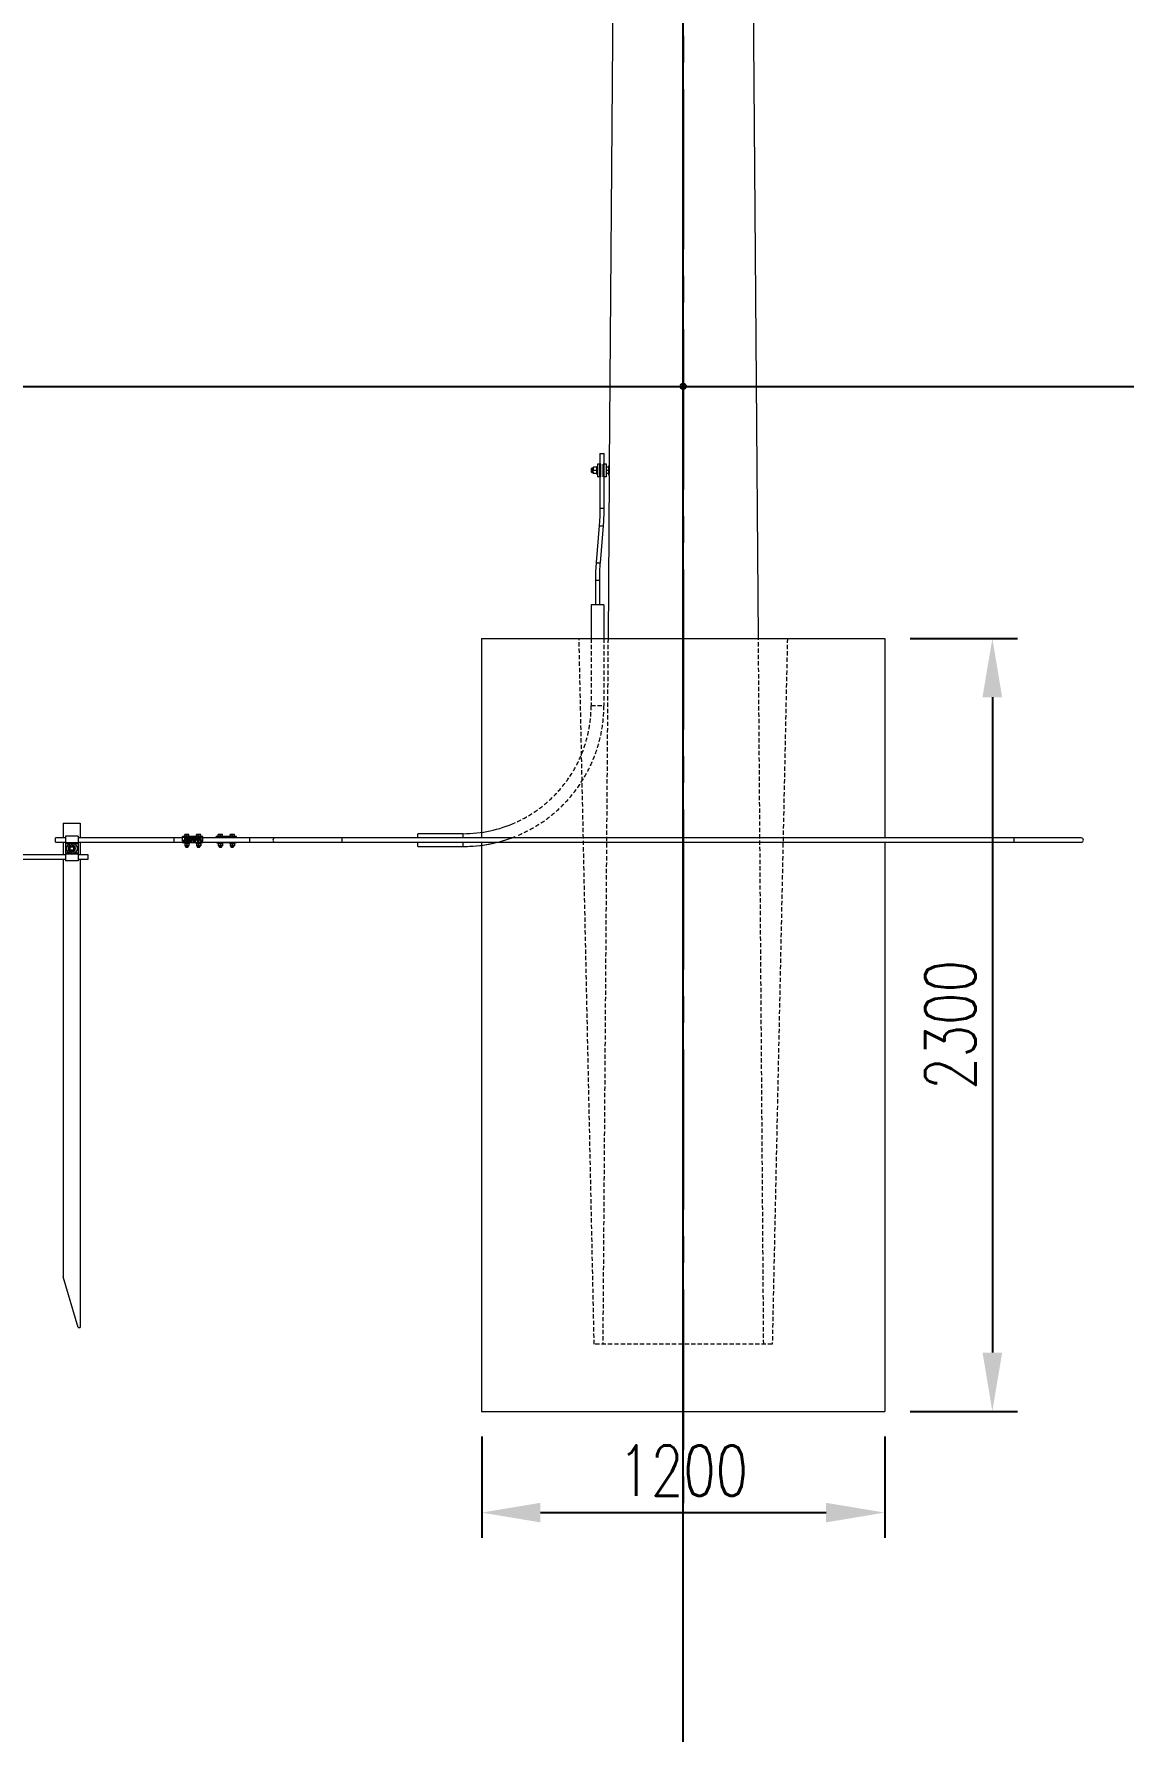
# Model space of a CAD drawing. Header units: millimetres. Extents: x 1587714 to 3094800, y -694377 to -413614.
# Drawn here: x 2352531 to 2355773, y -562747 to -557697 of the extents above; entities that cross this region are included whole.
import ezdxf

# ---------------------------------------------------------------- set-up
doc = ezdxf.new("R2010")
doc.units = ezdxf.units.MM
doc.linetypes.add('CENTER2', pattern=[28.575, 19.05, -3.175, 3.175, -3.175])
doc.linetypes.add('DASHED', pattern=[19.05, 12.7, -6.35])
doc.layers.add('0_EJES', color=1, linetype='CENTER2')
doc.layers.add('M0_EQUIPOS', color=7, linetype='Continuous')
doc.styles.add('SIMPLEX', font='simplex.shx', dxfattribs={"width": 0.75})
doc.dimstyles.new('MSF-DIM1-50', dxfattribs={"dimscale": 50, "dimtxt": 3, "dimasz": 3.5, "dimexe": 1.5, "dimexo": 1.5, "dimgap": 1, "dimtad": 1, "dimdec": 3, "dimdsep": 46, "dimtxsty": 'SIMPLEX', "dimcen": 1.5, "dimclrd": 251, "dimclre": 251, "dimclrt": 7, "dimaunit": 1, "dimadec": 3, "dimazin": 0, "dimtfac": 1, "dimtdec": 3, "dimtmove": 0, "dimatfit": 3, "dimfxl": 1, "dimtolj": 1, "dimtzin": 0, "dimarcsym": 0})

# ---------------------------------------------------------------- blocks, each defined once
blk = doc.blocks.new('*D209')
at = {"color": 251, "lineweight": -2}
for p, q in [((2239386.7, -541887.4), (2239386.7, -542188.5)), ((2240586.7, -541887.4), (2240586.7, -542188.5)), ((2239561.7, -542113.5), (2240411.7, -542113.5))]:
    blk.add_line(p, q, dxfattribs=at)
at = {"color": 251}
for points in [[(2239561.7, -542084.4), (2239561.7, -542142.7), (2239386.7, -542113.5)], [(2240411.7, -542084.4), (2240411.7, -542142.7), (2240586.7, -542113.5)]]:
    blk.add_solid(points, dxfattribs=at)
at = {"layer": 'Defpoints', "color": 0}
for p in [(2239386.7, -541812.4), (2240586.7, -541812.4), (2240586.7, -542113.5)]:
    blk.add_point(p, dxfattribs=at)
at = {"color": 7, "insert": (2239986.7, -541988.5), "char_height": 150, "attachment_point": 5, "style": 'SIMPLEX'}
blk.add_mtext('\\A1;1200', dxfattribs=at)
blk = doc.blocks.new('*D210')
at = {"color": 251, "lineweight": -2}
for p, q in [((2240661.7, -539512.4), (2240981.8, -539512.4)), ((2240906.8, -539687.4), (2240906.8, -541637.4)), ((2240661.7, -541812.4), (2240981.8, -541812.4))]:
    blk.add_line(p, q, dxfattribs=at)
at = {"color": 251}
for points in [[(2240877.6, -539687.4), (2240936, -539687.4), (2240906.8, -539512.4)], [(2240877.6, -541637.4), (2240936, -541637.4), (2240906.8, -541812.4)]]:
    blk.add_solid(points, dxfattribs=at)
at = {"layer": 'Defpoints', "color": 0}
for p in [(2240586.7, -539512.4), (2240586.7, -541812.4), (2240906.8, -541812.4)]:
    blk.add_point(p, dxfattribs=at)
at = {"color": 7, "insert": (2240781.8, -540662.4), "char_height": 150, "attachment_point": 5, "rotation": 90, "style": 'SIMPLEX'}
blk.add_mtext('\\A1;2300', dxfattribs=at)
blk = doc.blocks.new('poste RT1 vista lateral')
at = {"color": 7, "linetype": 'Continuous', "lineweight": 15}
for p, q in [((-163.558, 7339.8697), (-220.0113, -235.0113)), ((223.8493, -749.997), (163.5753, 7337.5485)), ((-272.1734, -243.65), (-273.1734, -244.65)), ((-273.1734, -249.7121), (-273.1734, -244.65)), ((-273.1734, -255.35), (-273.1734, -249.7121)), ((-268.1734, -243.65), (-272.1734, -243.65)), ((-272.1734, -243.65), (-272.1734, -249.6582)), ((-272.1734, -249.6582), (-272.1734, -256.35)), ((-268.1734, -240.4749), (-268.1734, -245.2375)), ((-268.1734, -254.7625), (-268.1734, -245.2375)), ((-258.0642, -240.4749), (-266.9034, -240.4749)), ((-258.0642, -250), (-266.9034, -250)), ((-255.0792, -238.9637), (-256.7942, -238.9637)), ((-256.7942, -256.1414), (-256.7942, -238.9637)), ((-255.0792, -230.9999), (-255.0792, -269.0001)), ((-248.4042, -230.9999), (-255.0792, -230.9999)), ((-248.4042, -269.0001), (-248.4042, -230.9999)), ((-245.2292, -230.9999), (-248.4042, -230.9999)), ((-245.2292, -269.0001), (-245.2292, -230.9999)), ((-238.2292, -269.0001), (-238.2292, -230.9999)), ((-235.0542, -230.9999), (-238.2292, -230.9999)), ((-235.0542, -269.0001), (-235.0542, -230.9999)), ((-228.3792, -230.9999), (-235.0542, -230.9999)), ((-228.3792, -269.0001), (-228.3792, -230.9999)), ((-222.27, -240.4749), (-228.3792, -240.4749)), ((-222.27, -250), (-228.3792, -250)), ((-220.0113, -235.0113), (-221, -235.9999)), ((-221, -263.9999), (-221, -235.9999)), ((-220, -235.0992), (-220, -261.5786)), ((-273.1734, -255.35), (-272.1734, -256.35)), ((-272.1734, -256.35), (-268.1734, -256.35)), ((-268.1734, -254.7625), (-268.1734, -259.5249)), ((-258.0642, -259.5249), (-266.9034, -259.5249)), ((-256.7942, -256.5024), (-256.7942, -256.1414)), ((-256.7942, -256.1414), (-255.0792, -256.1414)), ((-256.7942, -256.4732), (-256.7942, -257.5003)), ((-256.7942, -257.5003), (-255.0792, -257.5003)), ((-256.7942, -261.0363), (-256.7942, -257.5003)), ((-256.7942, -261.0363), (-255.0792, -261.0363)), ((-248.4042, -269.0001), (-255.0792, -269.0001)), ((-245.2292, -269.0001), (-248.4042, -269.0001)), ((-235.0542, -269.0001), (-238.2292, -269.0001)), ((-228.3792, -269.0001), (-235.0542, -269.0001)), ((-222.27, -259.5249), (-228.3792, -259.5249)), ((-220.2344, -264.95), (-223.8493, -750)), ((-221, -263.9999), (-220.0935, -264.9065)), ((-274.05, -650), (-274.05, -750)), ((-235.95, -650), (-274.05, -650)), ((-236.05, -650), (-236.05, -750)), ((-600, -750), (-600, -1343.65)), ((-600, -750), (600, -750)), ((600, -750), (600, -1343.65)), ((-655, -1330.95), (-790, -1330.95)), ((-790, -1343.65), (-790, -1330.95)), ((-790, -1369.05), (-790, -1356.35)), ((-600, -1356.35), (-600, -3050)), ((600, -1356.35), (600, -3050)), ((-790, -1369.05), (-655, -1369.05)), ((-600, -3050), (600, -3050))]:
    blk.add_line(p, q, dxfattribs=at)
at = {"color": 3, "linetype": 'Continuous', "lineweight": 15}
for p, q in [((-247.9544, -200), (-247.9544, -230.9999)), ((-247.9544, -200), (-247.2093, -200)), ((-247.2093, -200), (-235.2545, -200)), ((-235.2545, -230.9999), (-235.2545, -200)), ((-247.9544, -269.0001), (-247.9544, -362.1218)), ((-235.2545, -362.1218), (-235.2545, -269.0001)), ((-250.075, -413.6919), (-259.1861, -523.6276)), ((-246.5295, -524.6766), (-237.4183, -414.7408)), ((-261.35, -576.2466), (-261.35, -650)), ((-248.65, -650), (-248.65, -576.2466)), ((-1845.8001, -1300), (-1845.8001, -1343.65)), ((-1845.8001, -1300), (-1795, -1300)), ((-1795, -1300), (-1795, -1343.65)), ((-1838.9999, -1343.65), (-1869.0001, -1343.65)), ((-1869.0001, -1356.35), (-1869.0001, -1343.65)), ((-1869.0001, -1356.35), (-1838.9999, -1356.35)), ((-1845.8001, -1356.35), (-1845.8001, -1393.65)), ((-1801.0001, -1338.4386), (-1838.9999, -1338.4386)), ((-1838.9999, -1338.4386), (-1838.9999, -1358.6025)), ((-1801.0001, -1358.6025), (-1838.9999, -1358.6025)), ((-1838.9999, -1358.6025), (-1838.9999, -1360.9544)), ((-1838.9999, -1360.9544), (-1838.9999, -1389.0455)), ((-1827.3985, -1360.9544), (-1838.9999, -1360.9544)), ((-1801.0001, -1360.9544), (-1812.6015, -1360.9544)), ((-1801.0001, -1338.4386), (-1801.0001, -1358.6025)), ((-1515, -1343.65), (-1801.0001, -1343.65)), ((-1801.0001, -1356.35), (-1515, -1356.35)), ((-1801.0001, -1358.6025), (-1801.0001, -1360.9544)), ((-1801.0001, -1360.9544), (-1801.0001, -1389.0455)), ((-1795, -1356.35), (-1795, -1393.65)), ((-1490.0001, -1343.65), (-1515, -1343.65)), ((-1515, -1350), (-1515, -1343.65)), ((-1515, -1356.35), (-1515, -1350)), ((-1515, -1356.35), (-1490.0001, -1356.35)), ((-1483.8501, -1339), (-1490.0001, -1339)), ((-1490.0001, -1340.7987), (-1490.0001, -1339)), ((-1490.0001, -1340.7987), (-1430, -1340.7987)), ((-1490.0001, -1341.075), (-1490.0001, -1340.7987)), ((-1490.0001, -1350), (-1490.0001, -1341.075)), ((-1490.0001, -1341.075), (-1430, -1341.075)), ((-1490.0001, -1353.5), (-1490.0001, -1350)), ((-1490.0001, -1350), (-1484, -1350)), ((-1490.0001, -1353.5), (-1484, -1353.5)), ((-1490.0001, -1357.3612), (-1490.0001, -1354.7181)), ((-1490.0001, -1357.3612), (-1490.0001, -1358.5)), ((-1483.25, -1357.3612), (-1490.0001, -1357.3612)), ((-1430, -1358.5), (-1490.0001, -1358.5)), ((-1484.9192, -1360.4812), (-1484.9192, -1358.5)), ((-1470.0578, -1360.4812), (-1484.9192, -1360.4812)), ((-1484, -1342.0667), (-1478, -1342.0667)), ((-1484, -1350), (-1484, -1342.0667)), ((-1478, -1345.0819), (-1484, -1345.0819)), ((-1484, -1350), (-1484, -1353.5)), ((-1480.675, -1333.031), (-1483.8501, -1333.031)), ((-1483.8501, -1339), (-1483.8501, -1333.5982)), ((-1477.5, -1339), (-1483.8501, -1339)), ((-1483.8501, -1361.275), (-1483.8501, -1366.6216)), ((-1478.75, -1346.5), (-1483.25, -1346.5)), ((-1483.25, -1346.5), (-1483.25, -1350)), ((-1478.75, -1350), (-1483.25, -1350)), ((-1483.25, -1350), (-1483.25, -1357.3612)), ((-1482, -1339.0156), (-1482, -1339)), ((-1474.325, -1333.031), (-1480.675, -1333.031)), ((-1478.75, -1346.5), (-1478.75, -1350)), ((-1478.75, -1357.3612), (-1478.75, -1350)), ((-1472.75, -1357.3612), (-1478.75, -1357.3612)), ((-1478, -1342.0667), (-1478, -1350)), ((-1478, -1350), (-1478, -1353.5)), ((-1478, -1350), (-1473.5001, -1350)), ((-1478, -1353.5), (-1473.5001, -1353.5)), ((-1477.5, -1333.5982), (-1474.325, -1333.031)), ((-1477.5, -1339), (-1477.5, -1333.5982)), ((-1471.15, -1339), (-1477.5, -1339)), ((-1477.5, -1361.275), (-1477.5, -1366.6216)), ((-1471.15, -1333.031), (-1474.325, -1333.031)), ((-1473.5001, -1342.0667), (-1467.5, -1342.0667)), ((-1473.5001, -1350), (-1473.5001, -1342.0667)), ((-1467.5, -1345.0819), (-1473.5001, -1345.0819)), ((-1473.5001, -1350), (-1473.5001, -1353.5)), ((-1473, -1339), (-1473, -1339.0156)), ((-1468.25, -1346.5), (-1472.75, -1346.5)), ((-1472.75, -1346.5), (-1472.75, -1350)), ((-1468.25, -1350), (-1472.75, -1350)), ((-1472.75, -1350), (-1472.75, -1357.3612)), ((-1471.15, -1333.5982), (-1471.15, -1333.031)), ((-1471.15, -1339), (-1471.15, -1333.5982)), ((-1448.85, -1339), (-1471.15, -1339)), ((-1471.15, -1361.275), (-1471.15, -1366.6216)), ((-1470.0578, -1360.4812), (-1470.0578, -1358.5)), ((-1468.25, -1346.5), (-1468.25, -1350)), ((-1468.25, -1357.3612), (-1468.25, -1350)), ((-1462.25, -1357.3612), (-1468.25, -1357.3612)), ((-1467.5, -1342.0667), (-1467.5, -1350)), ((-1467.5, -1350), (-1463, -1350)), ((-1467.5, -1350), (-1467.5, -1353.5)), ((-1467.5, -1353.5), (-1463, -1353.5)), ((-1463, -1342.0667), (-1457.0001, -1342.0667)), ((-1463, -1350), (-1463, -1342.0667)), ((-1457.0001, -1345.0819), (-1463, -1345.0819)), ((-1463, -1350), (-1463, -1353.5)), ((-1457.75, -1346.5), (-1462.25, -1346.5)), ((-1462.25, -1346.5), (-1462.25, -1350)), ((-1462.25, -1350), (-1462.25, -1357.3612)), ((-1457.75, -1350), (-1462.25, -1350)), ((-1457.75, -1346.5), (-1457.75, -1350)), ((-1457.75, -1350), (-1457.75, -1357.3612)), ((-1457.75, -1357.3612), (-1451.75, -1357.3612)), ((-1457.0001, -1342.0667), (-1457.0001, -1350)), ((-1457.0001, -1350), (-1452.5, -1350)), ((-1457.0001, -1350), (-1457.0001, -1353.5)), ((-1457.0001, -1353.5), (-1452.5, -1353.5)), ((-1452.5, -1342.0667), (-1446.5, -1342.0667)), ((-1452.5, -1350), (-1452.5, -1342.0667)), ((-1446.5, -1345.0819), (-1452.5, -1345.0819)), ((-1452.5, -1350), (-1452.5, -1353.5)), ((-1447.2501, -1346.5), (-1451.75, -1346.5)), ((-1451.75, -1346.5), (-1451.75, -1350)), ((-1447.2501, -1350), (-1451.75, -1350)), ((-1451.75, -1357.3612), (-1451.75, -1350)), ((-1449.9193, -1360.4812), (-1449.9193, -1358.5)), ((-1435.0578, -1360.4812), (-1449.9193, -1360.4812)), ((-1445.6751, -1333.031), (-1448.85, -1333.031)), ((-1448.85, -1339), (-1448.85, -1333.5982)), ((-1442.5, -1339), (-1448.85, -1339)), ((-1448.85, -1361.275), (-1448.85, -1366.6216)), ((-1447.2501, -1346.5), (-1447.2501, -1350)), ((-1447.2501, -1350), (-1447.2501, -1357.3612)), ((-1447.2501, -1357.3612), (-1441.25, -1357.3612)), ((-1447, -1339.0156), (-1447, -1339)), ((-1446.5, -1342.0667), (-1446.5, -1350)), ((-1446.5, -1350), (-1442, -1350)), ((-1446.5, -1350), (-1446.5, -1353.5)), ((-1446.5, -1353.5), (-1442, -1353.5)), ((-1439.325, -1333.031), (-1445.6751, -1333.031)), ((-1442.5, -1333.5982), (-1439.325, -1333.031)), ((-1442.5, -1339), (-1442.5, -1333.5982)), ((-1436.15, -1339), (-1442.5, -1339)), ((-1442.5, -1361.275), (-1442.5, -1366.6216)), ((-1442, -1342.0667), (-1436, -1342.0667)), ((-1442, -1350), (-1442, -1342.0667)), ((-1436, -1345.0819), (-1442, -1345.0819)), ((-1442, -1350), (-1442, -1353.5)), ((-1436.75, -1346.5), (-1441.25, -1346.5)), ((-1441.25, -1346.5), (-1441.25, -1350)), ((-1436.75, -1350), (-1441.25, -1350)), ((-1441.25, -1357.3612), (-1441.25, -1350)), ((-1436.15, -1333.031), (-1439.325, -1333.031)), ((-1438, -1339), (-1438, -1339.0156)), ((-1436.75, -1346.5), (-1436.75, -1350)), ((-1436.75, -1350), (-1436.75, -1357.3612)), ((-1436.75, -1357.3612), (-1430, -1357.3612)), ((-1436.15, -1333.5982), (-1436.15, -1333.031)), ((-1436.15, -1339), (-1436.15, -1333.5982)), ((-1430, -1339), (-1436.15, -1339)), ((-1436.15, -1361.275), (-1436.15, -1366.6216)), ((-1436, -1342.0667), (-1436, -1350)), ((-1436, -1350), (-1430, -1350)), ((-1436, -1350), (-1436, -1353.5)), ((-1436, -1353.5), (-1430, -1353.5)), ((-1435.0578, -1360.4812), (-1435.0578, -1358.5)), ((-1430, -1340.7987), (-1430, -1339)), ((-1430, -1341.075), (-1430, -1340.7987)), ((-1430, -1350), (-1430, -1341.075)), ((-1290, -1343.65), (-1430, -1343.65)), ((-1430, -1353.5), (-1430, -1350)), ((-1430, -1354.7181), (-1430, -1357.3612)), ((-1430, -1356.35), (-1290, -1356.35)), ((-1430, -1357.3612), (-1430, -1358.5)), ((-1383.85, -1339), (-1390, -1339)), ((-1390, -1340.7987), (-1390, -1339)), ((-1390, -1340.7987), (-1330, -1340.7987)), ((-1390, -1341.075), (-1390, -1340.7987)), ((-1390, -1343.65), (-1390, -1341.075)), ((-1390, -1341.075), (-1330, -1341.075)), ((-1390, -1357.3612), (-1390, -1356.35)), ((-1390, -1357.3612), (-1390, -1358.5)), ((-1383.2501, -1357.3612), (-1390, -1357.3612)), ((-1330, -1358.5), (-1390, -1358.5)), ((-1384.9192, -1360.4812), (-1384.9192, -1358.5)), ((-1370.0578, -1360.4812), (-1384.9192, -1360.4812)), ((-1384, -1342.0667), (-1378, -1342.0667)), ((-1384, -1343.65), (-1384, -1342.0667)), ((-1380.675, -1333.031), (-1383.85, -1333.031)), ((-1383.85, -1339), (-1383.85, -1333.5982)), ((-1377.5, -1339), (-1383.85, -1339)), ((-1383.85, -1361.275), (-1383.85, -1366.6216)), ((-1383.2501, -1356.35), (-1383.2501, -1357.3612)), ((-1382, -1339.0156), (-1382, -1339)), ((-1374.325, -1333.031), (-1380.675, -1333.031)), ((-1378.75, -1357.3612), (-1378.75, -1356.35)), ((-1372.75, -1357.3612), (-1378.75, -1357.3612)), ((-1378, -1342.0667), (-1378, -1343.65)), ((-1377.5, -1333.5982), (-1374.325, -1333.031)), ((-1377.5, -1339), (-1377.5, -1333.5982)), ((-1371.1501, -1339), (-1377.5, -1339)), ((-1377.5, -1361.275), (-1377.5, -1366.6216)), ((-1371.1501, -1333.031), (-1374.325, -1333.031)), ((-1373.5, -1342.0667), (-1367.5, -1342.0667)), ((-1373.5, -1343.65), (-1373.5, -1342.0667)), ((-1373, -1339), (-1373, -1339.0156)), ((-1372.75, -1356.35), (-1372.75, -1357.3612)), ((-1371.1501, -1333.5982), (-1371.1501, -1333.031)), ((-1371.1501, -1339), (-1371.1501, -1333.5982)), ((-1348.8501, -1339), (-1371.1501, -1339)), ((-1371.1501, -1361.275), (-1371.1501, -1366.6216)), ((-1370.0578, -1360.4812), (-1370.0578, -1358.5)), ((-1368.2501, -1357.3612), (-1368.2501, -1356.35)), ((-1362.25, -1357.3612), (-1368.2501, -1357.3612)), ((-1367.5, -1342.0667), (-1367.5, -1343.65)), ((-1363, -1342.0667), (-1357, -1342.0667)), ((-1363, -1343.65), (-1363, -1342.0667)), ((-1362.25, -1356.35), (-1362.25, -1357.3612)), ((-1357.75, -1356.35), (-1357.75, -1357.3612)), ((-1357.75, -1357.3612), (-1351.7501, -1357.3612)), ((-1357, -1342.0667), (-1357, -1343.65)), ((-1352.5, -1342.0667), (-1346.5, -1342.0667)), ((-1352.5, -1343.65), (-1352.5, -1342.0667)), ((-1351.7501, -1357.3612), (-1351.7501, -1356.35)), ((-1349.9193, -1360.4812), (-1349.9193, -1358.5)), ((-1335.0578, -1360.4812), (-1349.9193, -1360.4812)), ((-1345.675, -1333.031), (-1348.8501, -1333.031)), ((-1348.8501, -1339), (-1348.8501, -1333.5982)), ((-1342.5, -1339), (-1348.8501, -1339)), ((-1348.8501, -1361.275), (-1348.8501, -1366.6216)), ((-1347.25, -1356.35), (-1347.25, -1357.3612)), ((-1347.25, -1357.3612), (-1341.25, -1357.3612)), ((-1347.0001, -1339.0156), (-1347.0001, -1339)), ((-1346.5, -1342.0667), (-1346.5, -1343.65)), ((-1339.325, -1333.031), (-1345.675, -1333.031)), ((-1342.5, -1333.5982), (-1339.325, -1333.031)), ((-1342.5, -1339), (-1342.5, -1333.5982)), ((-1336.15, -1339), (-1342.5, -1339)), ((-1342.5, -1361.275), (-1342.5, -1366.6216)), ((-1342.0001, -1342.0667), (-1336, -1342.0667)), ((-1342.0001, -1343.65), (-1342.0001, -1342.0667)), ((-1341.25, -1357.3612), (-1341.25, -1356.35)), ((-1336.15, -1333.031), (-1339.325, -1333.031)), ((-1338, -1339), (-1338, -1339.0156)), ((-1336.75, -1356.35), (-1336.75, -1357.3612)), ((-1336.75, -1357.3612), (-1330, -1357.3612)), ((-1336.15, -1333.5982), (-1336.15, -1333.031)), ((-1336.15, -1339), (-1336.15, -1333.5982)), ((-1330, -1339), (-1336.15, -1339)), ((-1336.15, -1361.275), (-1336.15, -1366.6216)), ((-1336, -1342.0667), (-1336, -1343.65)), ((-1335.0578, -1360.4812), (-1335.0578, -1358.5)), ((-1330, -1340.7987), (-1330, -1339)), ((-1330, -1341.075), (-1330, -1340.7987)), ((-1330, -1343.65), (-1330, -1341.075)), ((-1330, -1356.35), (-1330, -1357.3612)), ((-1330, -1357.3612), (-1330, -1358.5)), ((-1215, -1343.65), (-1290, -1343.65)), ((-1290, -1350), (-1290, -1343.65)), ((-1290, -1356.35), (-1290, -1350)), ((-1290, -1356.35), (-1215, -1356.35)), ((-1015, -1343.65), (-1215, -1343.65)), ((-1215, -1356.35), (-1015, -1356.35)), ((985, -1343.65), (-1015, -1343.65)), ((-1015, -1356.35), (985, -1356.35)), ((1185, -1343.65), (985, -1343.65)), ((985, -1356.35), (1185, -1356.35)), ((-1838.9999, -1393.65), (-4801.0001, -1393.65)), ((-4801.0001, -1406.35), (-1838.9999, -1406.35)), ((-1845.8001, -1406.35), (-1845.8001, -2650)), ((-1838.9999, -1389.0455), (-1838.9999, -1391.3975)), ((-1827.3985, -1389.0455), (-1838.9999, -1389.0455)), ((-1801.0001, -1391.3975), (-1838.9999, -1391.3975)), ((-1838.9999, -1391.3975), (-1838.9999, -1411.5614)), ((-1801.0001, -1411.5614), (-1838.9999, -1411.5614)), ((-1814.6879, -1367.0684), (-1813.8587, -1365.8303)), ((-1813.3616, -1367.8342), (-1812.4997, -1366.9039)), ((-1801.0001, -1389.0455), (-1812.6015, -1389.0455)), ((-1801.0001, -1389.0455), (-1801.0001, -1391.3975)), ((-1801.0001, -1391.3975), (-1801.0001, -1411.5614)), ((-1771.0001, -1393.65), (-1801.0001, -1393.65)), ((-1801.0001, -1406.35), (-1771.0001, -1406.35)), ((-1795, -1406.35), (-1795, -2800)), ((-1771.0001, -1400), (-1771.0001, -1393.65)), ((-1771.0001, -1406.35), (-1771.0001, -1400)), ((-1480.675, -1367.4154), (-1483.8501, -1367.4154)), ((-1481.4687, -1367.4154), (-1481.4687, -1369.9105)), ((-1481.4687, -1369.9105), (-1480.6293, -1370.75)), ((-1481.4687, -1369.9105), (-1473.5313, -1369.9105)), ((-1474.325, -1367.4154), (-1480.675, -1367.4154)), ((-1480.6293, -1370.75), (-1474.3708, -1370.75)), ((-1474.3708, -1370.75), (-1473.5313, -1369.9105)), ((-1471.15, -1367.4154), (-1474.325, -1367.4154)), ((-1473.5313, -1369.9105), (-1473.5313, -1367.4154)), ((-1445.6751, -1367.4154), (-1448.85, -1367.4154)), ((-1446.4688, -1367.4154), (-1446.4688, -1369.9105)), ((-1446.4688, -1369.9105), (-1445.6293, -1370.75)), ((-1446.4688, -1369.9105), (-1438.5312, -1369.9105)), ((-1439.325, -1367.4154), (-1445.6751, -1367.4154)), ((-1445.6293, -1370.75), (-1439.3707, -1370.75)), ((-1439.3707, -1370.75), (-1438.5312, -1369.9105)), ((-1436.15, -1367.4154), (-1439.325, -1367.4154)), ((-1438.5312, -1369.9105), (-1438.5312, -1367.4154)), ((-1380.675, -1367.4154), (-1383.85, -1367.4154)), ((-1381.4687, -1367.4154), (-1381.4687, -1369.9105)), ((-1381.4687, -1369.9105), (-1380.6292, -1370.75)), ((-1381.4687, -1369.9105), (-1373.5313, -1369.9105)), ((-1374.325, -1367.4154), (-1380.675, -1367.4154)), ((-1380.6292, -1370.75), (-1374.3707, -1370.75)), ((-1374.3707, -1370.75), (-1373.5313, -1369.9105)), ((-1371.1501, -1367.4154), (-1374.325, -1367.4154)), ((-1373.5313, -1369.9105), (-1373.5313, -1367.4154)), ((-1345.675, -1367.4154), (-1348.8501, -1367.4154)), ((-1346.4687, -1367.4154), (-1346.4687, -1369.9105)), ((-1346.4687, -1369.9105), (-1345.6293, -1370.75)), ((-1346.4687, -1369.9105), (-1338.5313, -1369.9105)), ((-1339.325, -1367.4154), (-1345.675, -1367.4154)), ((-1345.6293, -1370.75), (-1339.3708, -1370.75)), ((-1339.3708, -1370.75), (-1338.5313, -1369.9105)), ((-1336.15, -1367.4154), (-1339.325, -1367.4154)), ((-1338.5313, -1369.9105), (-1338.5313, -1367.4154)), ((-1801.35, -2800), (-1845.8001, -2650)), ((-1801.35, -2800), (-1795, -2800))]:
    blk.add_line(p, q, dxfattribs=at)
at = {"color": 8, "linetype": 'Continuous', "lineweight": 15}
for p, q in [((-247.9544, -362.1218), (-247.2093, -362.1218)), ((-247.2093, -362.1218), (-235.2545, -362.1218)), ((-261.35, -576.2466), (-260.6049, -576.2466)), ((-260.6049, -576.2466), (-248.65, -576.2466)), ((-1015, -1350), (-1015, -1343.65)), ((-1015, -1356.35), (-1015, -1350)), ((-655, -1343.65), (-655, -1330.95)), ((-655, -1369.05), (-655, -1356.35)), ((985, -1350), (985, -1343.65)), ((985, -1356.35), (985, -1350))]:
    blk.add_line(p, q, dxfattribs=at)
at = {"color": 8, "linetype": 'Continuous', "lineweight": 15, "flags": 128}
for points in [[(-250.0749, -413.6915), (-250.0755, -413.7039), (-249.892, -413.9525), (-249.3515, -414.2163)], [(-249.3515, -414.2163), (-248.4852, -414.4802), (-247.3435, -414.7288), (-245.9928, -414.9475), (-244.5116, -415.1238), (-242.9859, -415.2473), (-241.5044, -415.311), (-240.1532, -415.311), (-239.0109, -415.2473), (-238.1437, -415.1238), (-237.6022, -414.9475), (-237.4183, -414.7406)], [(-259.1861, -523.6276), (-259.1866, -523.6397), (-259.0032, -523.8882), (-258.4627, -524.1522)], [(-258.4627, -524.1522), (-257.5964, -524.416), (-256.4547, -524.6645), (-255.104, -524.8834), (-253.6228, -525.0596), (-252.0971, -525.1832), (-250.6155, -525.2467), (-249.2644, -525.2467), (-248.122, -525.1832), (-247.2549, -525.0596), (-246.7134, -524.8834), (-246.5295, -524.6766)]]:
    blk.add_lwpolyline(points, dxfattribs=at)
at = {"color": 7, "linetype": 'Continuous', "lineweight": 15, "flags": 128}
blk.add_lwpolyline([(-511.3248, -1343.65), (-500.2842, -1339.4431), (-500, -1339.3301)], dxfattribs=at)
blk.add_circle((0, 0), 8.0183)
at = {"color": 3, "linetype": 'Continuous', "lineweight": 15}
for radius in [15.875, 6.35, 5.35]:
    blk.add_circle((-1820, -1375), radius, dxfattribs=at)
at = {"color": 7, "linetype": 'Continuous', "lineweight": 15}
for radius, end in [(380.95, 294.2017849), (418.95, 291.7084813), (419.05, 284.1419581)]:
    blk.add_arc((-655, -950), radius, 270, end, dxfattribs=at)
at = {"color": 3, "linetype": 'Continuous', "lineweight": 15}
for centre, radius, start, end in [((-1215, -1350), 6.35, 90, 180), ((-1215, -1350), 6.35, 180, 270), ((1185, -1350), 6.35, 0, 90), ((1185, -1350), 6.35, 270, 0), ((-1820, -1375), 11.0363, 56.1877402, 47.1877402), ((-1820, -1375), 9.525, 120, 180), ((-1820, -1375), 9.525, 180, 240), ((-1820, -1375), 9.525, 60, 120), ((-1820, -1375), 9.525, 240, 300), ((-1820, -1375), 9.525, 0, 60), ((-1820, -1375), 9.525, 300, 0)]:
    blk.add_arc(centre, radius, start, end, dxfattribs=at)
at = {"color": 7, "linetype": 'Continuous', "lineweight": 15}
for points, knots in [([(-266.9034, -240.4749), (-267.2369, -241.2155), (-267.9161, -242.7235), (-268.1715, -244.3707), (-268.1733, -245.2151), (-268.1734, -245.2375)], [0, 0, 0, 0, 0.4843518018, 0.9863383503, 1, 1, 1, 1]), ([(-268.1734, -240.4749), (-268.1251, -240.4749), (-268.0267, -240.4749), (-267.4571, -240.4749), (-267.0282, -240.4749), (-266.9034, -240.4749)], [0, 0, 0, 0, 0.406292042, 0.82726767, 1, 1, 1, 1]), ([(-268.1734, -245.2375), (-268.1251, -245.9041), (-268.0267, -247.2615), (-267.4571, -248.8397), (-267.0282, -249.7385), (-266.9034, -250)], [0, 0, 0, 0, 0.406301497, 0.827268653, 1, 1, 1, 1]), ([(-268.1734, -254.7625), (-268.172, -254.6534), (-268.1632, -253.9398), (-267.9547, -252.608), (-267.4467, -251.1366), (-267.0377, -250.281), (-266.9034, -250)], [0, 0, 0, 0, 0.066536952, 0.435282584, 0.814552637, 1, 1, 1, 1]), ([(-258.0642, -240.4749), (-257.7306, -241.2155), (-257.0512, -242.7235), (-256.7969, -244.3707), (-256.7943, -245.2151), (-256.7942, -245.2375)], [0, 0, 0, 0, 0.484352449, 0.986338296, 1, 1, 1, 1]), ([(-256.7942, -240.4749), (-256.8425, -240.4749), (-256.9409, -240.4749), (-257.5106, -240.4749), (-257.9394, -240.4749), (-258.0642, -240.4749)], [0, 0, 0, 0, 0.406292444, 0.827271424, 1, 1, 1, 1]), ([(-256.7942, -245.2375), (-256.8425, -245.9041), (-256.9409, -247.2615), (-257.5106, -248.8397), (-257.9394, -249.7385), (-258.0642, -250)], [0, 0, 0, 0, 0.406301899, 0.827272407, 1, 1, 1, 1]), ([(-256.7942, -254.7625), (-256.7956, -254.6534), (-256.8044, -253.9398), (-257.013, -252.608), (-257.5209, -251.1365), (-257.9299, -250.281), (-258.0642, -250)], [0, 0, 0, 0, 0.066537062, 0.435284618, 0.81455233, 1, 1, 1, 1]), ([(-221, -245.2375), (-221.0014, -245.1284), (-221.0102, -244.4147), (-221.2188, -243.0829), (-221.7267, -241.6116), (-222.1357, -240.7559), (-222.27, -240.4749)], [0, 0, 0, 0, 0.066537105, 0.435284857, 0.814535339, 1, 1, 1, 1]), ([(-221, -240.4749), (-221.0483, -240.4749), (-221.1467, -240.4749), (-221.7164, -240.4749), (-222.1452, -240.4749), (-222.27, -240.4749)], [0, 0, 0, 0, 0.406292444, 0.827271424, 1, 1, 1, 1]), ([(-222.27, -250), (-222.0813, -249.5968), (-221.6349, -248.6428), (-221.1202, -247.053), (-221.0404, -245.8477), (-221, -245.2375)], [0, 0, 0, 0, 0.265457219, 0.62807723, 1, 1, 1, 1]), ([(-222.27, -250), (-221.9364, -250.7405), (-221.257, -252.2486), (-221.0027, -253.8954), (-221.0001, -254.7401), (-221, -254.7625)], [0, 0, 0, 0, 0.48433477, 0.986320036, 1, 1, 1, 1]), ([(-219.9433, -260.5489), (-219.9103, -259.9298), (-219.8435, -258.6736), (-219.7512, -256.4733), (-219.6754, -254.0893), (-219.6244, -251.6061), (-219.6014, -249.057), (-219.608, -246.5595), (-219.6416, -244.1386), (-219.6966, -241.9049), (-219.7661, -239.8801), (-219.8402, -238.1578), (-219.9106, -236.7536), (-219.9667, -235.7453), (-220.0044, -235.1115), (-220.0085, -235.0446), (-220.0105, -235.0116)], [0, 0, 0, 0, 0.070763682, 0.143574298, 0.214336965, 0.287158193, 0.357808939, 0.430514675, 0.501071516, 0.573670755, 0.644318295, 0.717005361, 0.787765219, 0.860578355, 0.931300793, 1, 1, 1, 1]), ([(-266.9034, -259.5249), (-267.0921, -259.1217), (-267.5385, -258.1677), (-268.0532, -256.578), (-268.133, -255.3728), (-268.1734, -254.7625)], [0, 0, 0, 0, 0.265464909, 0.628072773, 1, 1, 1, 1]), ([(-266.9034, -259.5249), (-267.2369, -259.5249), (-267.9161, -259.5249), (-268.1715, -259.5249), (-268.1733, -259.5249), (-268.1734, -259.5249)], [0, 0, 0, 0, 0.484339999, 0.986325669, 1, 1, 1, 1]), ([(-258.0642, -259.5249), (-257.8755, -259.1217), (-257.4292, -258.1677), (-256.9144, -256.578), (-256.8346, -255.3728), (-256.7942, -254.7625)], [0, 0, 0, 0, 0.265461866, 0.628070747, 1, 1, 1, 1]), ([(-258.0642, -259.5249), (-257.7306, -259.5249), (-257.0512, -259.5249), (-256.7969, -259.5249), (-256.7943, -259.5249), (-256.7942, -259.5249)], [0, 0, 0, 0, 0.484340646, 0.986325614, 1, 1, 1, 1]), ([(-221, -254.7625), (-221.0483, -255.4291), (-221.1467, -256.7864), (-221.7164, -258.3646), (-222.1452, -259.2634), (-222.27, -259.5249)], [0, 0, 0, 0, 0.406291191, 0.827269345, 1, 1, 1, 1]), ([(-222.27, -259.5249), (-221.9364, -259.5249), (-221.257, -259.5249), (-221.0027, -259.5249), (-221.0001, -259.5249), (-221, -259.5249)], [0, 0, 0, 0, 0.484340646, 0.986325614, 1, 1, 1, 1]), ([(-220.231, -264.95), (-220.232, -264.9622), (-220.2352, -265.0051), (-220.2071, -264.6345), (-220.15, -263.845), (-220.0609, -262.5576), (-219.9854, -261.2686), (-219.9433, -260.5489)], [0, 0, 0, 0, 0.085970987, 0.301927026, 0.511585895, 0.727300285, 1, 1, 1, 1])]:
    blk.add_open_spline(points, degree=3, knots=knots, dxfattribs=at)
at = {"color": 3, "linetype": 'Continuous', "lineweight": 15}
for points, knots in [([(-247.9544, -362.1218), (-247.9585, -363.8124), (-247.9704, -368.719), (-248.1027, -376.8386), (-248.3988, -386.4672), (-248.8463, -396.0685), (-249.4002, -405.1492), (-249.8628, -411.0059), (-250.075, -413.6919)], [0, 0, 0, 0, 0.097843432, 0.283973464, 0.470104202, 0.656227701, 0.842342411, 1, 1, 1, 1]), ([(-237.4183, -414.7408), (-237.2817, -413.0403), (-236.8855, -408.1119), (-236.343, -399.917), (-235.8393, -390.1515), (-235.4893, -380.3567), (-235.2884, -371.0097), (-235.2652, -364.9289), (-235.2545, -362.1218)], [0, 0, 0, 0, 0.097846376, 0.283584537, 0.469318237, 0.655040195, 0.840757099, 1, 1, 1, 1]), ([(-259.1861, -523.6276), (-259.3228, -525.3281), (-259.719, -530.2565), (-260.2614, -538.4515), (-260.7652, -548.217), (-261.1151, -558.0118), (-261.3162, -567.3588), (-261.3393, -573.4396), (-261.35, -576.2466)], [0, 0, 0, 0, 0.0978463815, 0.283586709, 0.4693182349, 0.6550424077, 0.8407570921, 1, 1, 1, 1]), ([(-248.65, -576.2466), (-248.6459, -574.556), (-248.6341, -569.6495), (-248.5017, -561.5299), (-248.2057, -551.9013), (-247.7582, -542.2999), (-247.2043, -533.2192), (-246.7417, -527.3625), (-246.5295, -524.6766)], [0, 0, 0, 0, 0.0978434298, 0.2839711853, 0.4701041878, 0.6562276891, 0.8423424047, 1, 1, 1, 1]), ([(-1483.8501, -1333.5982), (-1483.0456, -1333.3662), (-1481.9984, -1333.0643), (-1480.9241, -1333.0373), (-1480.675, -1333.031)], [0, 0, 0, 0, 0.76815503, 1, 1, 1, 1]), ([(-1483.8501, -1333.031), (-1483.8501, -1333.0316), (-1483.8501, -1333.0395), (-1483.8501, -1333.329), (-1483.8501, -1333.5982)], [0, 0, 0, 0, 0.070213381, 1, 1, 1, 1]), ([(-1483.8501, -1361.275), (-1483.4104, -1361.088), (-1482.5207, -1360.7097), (-1481.4369, -1360.4986), (-1480.8165, -1360.4844), (-1480.675, -1360.4812)], [0, 0, 0, 0, 0.429973301, 0.870064896, 1, 1, 1, 1]), ([(-1483.8501, -1360.4812), (-1483.8501, -1360.576), (-1483.8501, -1360.7024), (-1483.8501, -1361.1604), (-1483.8501, -1361.275)], [0, 0, 0, 0, 0.749772702, 1, 1, 1, 1]), ([(-1473, -1339.0156), (-1473, -1339.0158), (-1473.0029, -1339.028), (-1473.1766, -1339.0706), (-1473.9249, -1339.1652), (-1475.075, -1339.2631), (-1476.3383, -1339.3211), (-1477.6737, -1339.3382), (-1479.0121, -1339.3115), (-1480.3559, -1339.2315), (-1481.3753, -1339.1314), (-1481.9214, -1339.0523), (-1481.9776, -1339.0261), (-1482, -1339.0156)], [0, 0, 0, 0, 0.001314932, 0.108143257, 0.215188392, 0.32270843, 0.430289117, 0.500002602, 0.606802906, 0.713584974, 0.820798636, 0.928433214, 1, 1, 1, 1]), ([(-1480.675, -1333.031), (-1479.8269, -1333.1024), (-1478.752, -1333.193), (-1477.7182, -1333.5276), (-1477.5, -1333.5982)], [0, 0, 0, 0, 0.788996417, 1, 1, 1, 1]), ([(-1480.675, -1360.4812), (-1479.8577, -1360.576), (-1478.7677, -1360.7024), (-1477.7537, -1361.1604), (-1477.5, -1361.275)], [0, 0, 0, 0, 0.749777574, 1, 1, 1, 1]), ([(-1477.5, -1361.275), (-1477.2318, -1361.1541), (-1476.2173, -1360.6969), (-1475.127, -1360.5726), (-1474.325, -1360.4812)], [0, 0, 0, 0, 0.26431175, 1, 1, 1, 1]), ([(-1474.325, -1333.031), (-1474.2497, -1333.0316), (-1473.1777, -1333.0395), (-1472.1269, -1333.329), (-1471.15, -1333.5982)], [0, 0, 0, 0, 0.070196362, 1, 1, 1, 1]), ([(-1474.325, -1360.4812), (-1474.1994, -1360.4837), (-1473.2168, -1360.5036), (-1472.1394, -1360.8236), (-1471.2464, -1361.231), (-1471.15, -1361.275)], [0, 0, 0, 0, 0.115634546, 0.904524513, 1, 1, 1, 1]), ([(-1471.15, -1361.275), (-1471.15, -1361.088), (-1471.15, -1360.7097), (-1471.15, -1360.4986), (-1471.15, -1360.4844), (-1471.15, -1360.4812)], [0, 0, 0, 0, 0.429970319, 0.870060555, 1, 1, 1, 1]), ([(-1448.85, -1333.5982), (-1448.0456, -1333.3662), (-1446.9984, -1333.0643), (-1445.9241, -1333.0373), (-1445.6751, -1333.031)], [0, 0, 0, 0, 0.768148704, 1, 1, 1, 1]), ([(-1448.85, -1333.031), (-1448.85, -1333.0316), (-1448.85, -1333.0395), (-1448.85, -1333.329), (-1448.85, -1333.5982)], [0, 0, 0, 0, 0.070213381, 1, 1, 1, 1]), ([(-1448.85, -1361.275), (-1448.4103, -1361.088), (-1447.5207, -1360.7097), (-1446.4369, -1360.4986), (-1445.8165, -1360.4844), (-1445.6751, -1360.4812)], [0, 0, 0, 0, 0.429958498, 0.870061521, 1, 1, 1, 1]), ([(-1448.85, -1360.4812), (-1448.85, -1360.576), (-1448.85, -1360.7024), (-1448.85, -1361.1604), (-1448.85, -1361.275)], [0, 0, 0, 0, 0.749772702, 1, 1, 1, 1]), ([(-1438, -1339.0156), (-1438, -1339.0158), (-1437.9996, -1339.028), (-1438.178, -1339.0706), (-1438.9244, -1339.1652), (-1440.0751, -1339.2631), (-1441.3383, -1339.3211), (-1442.6737, -1339.3382), (-1444.0121, -1339.3115), (-1445.3559, -1339.2315), (-1446.3753, -1339.1314), (-1446.9214, -1339.0523), (-1446.9776, -1339.0261), (-1447, -1339.0156)], [0, 0, 0, 0, 0.001314897, 0.108142589, 0.215187089, 0.322712806, 0.430285031, 0.500006511, 0.606806182, 0.713587618, 0.820800645, 0.928434584, 1, 1, 1, 1]), ([(-1445.6751, -1333.031), (-1444.8269, -1333.1024), (-1443.752, -1333.193), (-1442.7182, -1333.5276), (-1442.5, -1333.5982)], [0, 0, 0, 0, 0.788996417, 1, 1, 1, 1]), ([(-1445.6751, -1360.4812), (-1444.8578, -1360.576), (-1443.7677, -1360.7024), (-1442.7538, -1361.1604), (-1442.5, -1361.275)], [0, 0, 0, 0, 0.749777574, 1, 1, 1, 1]), ([(-1442.5, -1361.275), (-1442.2319, -1361.1541), (-1441.2173, -1360.6969), (-1440.1271, -1360.5726), (-1439.325, -1360.4812)], [0, 0, 0, 0, 0.26431175, 1, 1, 1, 1]), ([(-1439.325, -1333.031), (-1439.2497, -1333.0316), (-1438.1775, -1333.0395), (-1437.1269, -1333.329), (-1436.15, -1333.5982)], [0, 0, 0, 0, 0.070224142, 1, 1, 1, 1]), ([(-1439.325, -1360.4812), (-1439.1994, -1360.4837), (-1438.2167, -1360.5036), (-1437.1394, -1360.8236), (-1436.2464, -1361.231), (-1436.15, -1361.275)], [0, 0, 0, 0, 0.115661894, 0.904524576, 1, 1, 1, 1]), ([(-1436.15, -1361.275), (-1436.15, -1361.088), (-1436.15, -1360.7097), (-1436.15, -1360.4986), (-1436.15, -1360.4844), (-1436.15, -1360.4812)], [0, 0, 0, 0, 0.429970319, 0.870060555, 1, 1, 1, 1]), ([(-1383.85, -1333.5982), (-1383.0456, -1333.3662), (-1381.9984, -1333.0643), (-1380.9241, -1333.0373), (-1380.675, -1333.031)], [0, 0, 0, 0, 0.76815503, 1, 1, 1, 1]), ([(-1383.85, -1333.031), (-1383.85, -1333.0316), (-1383.85, -1333.0395), (-1383.85, -1333.329), (-1383.85, -1333.5982)], [0, 0, 0, 0, 0.070213615, 1, 1, 1, 1]), ([(-1383.85, -1361.275), (-1383.4103, -1361.088), (-1382.5206, -1360.7097), (-1381.4369, -1360.4986), (-1380.8164, -1360.4844), (-1380.675, -1360.4812)], [0, 0, 0, 0, 0.429973182, 0.870064896, 1, 1, 1, 1]), ([(-1383.85, -1360.4812), (-1383.85, -1360.576), (-1383.85, -1360.7024), (-1383.85, -1361.1604), (-1383.85, -1361.275)], [0, 0, 0, 0, 0.7497729985, 1, 1, 1, 1]), ([(-1373, -1339.0156), (-1373, -1339.0158), (-1373.0029, -1339.028), (-1373.1766, -1339.0706), (-1373.9249, -1339.1652), (-1375.075, -1339.2631), (-1376.3383, -1339.3211), (-1377.6737, -1339.3382), (-1379.0121, -1339.3115), (-1380.356, -1339.2315), (-1381.3754, -1339.1314), (-1381.9213, -1339.0522), (-1381.9776, -1339.0261), (-1382, -1339.0156)], [0, 0, 0, 0, 0.001314927, 0.108142743, 0.215187491, 0.322707126, 0.430287342, 0.500000537, 0.60680041, 0.713589402, 0.820802619, 0.928433511, 1, 1, 1, 1]), ([(-1380.675, -1333.031), (-1379.8269, -1333.1024), (-1378.7519, -1333.193), (-1377.7181, -1333.5276), (-1377.5, -1333.5982)], [0, 0, 0, 0, 0.78899637, 1, 1, 1, 1]), ([(-1380.675, -1360.4812), (-1379.8577, -1360.576), (-1378.7677, -1360.7024), (-1377.7537, -1361.1604), (-1377.5, -1361.275)], [0, 0, 0, 0, 0.74977753, 1, 1, 1, 1]), ([(-1377.5, -1361.275), (-1377.2318, -1361.1541), (-1376.2172, -1360.6969), (-1375.127, -1360.5726), (-1374.325, -1360.4812)], [0, 0, 0, 0, 0.264311911, 1, 1, 1, 1]), ([(-1374.325, -1333.031), (-1374.2497, -1333.0316), (-1373.1777, -1333.0395), (-1372.127, -1333.329), (-1371.1501, -1333.5982)], [0, 0, 0, 0, 0.070198288, 1, 1, 1, 1]), ([(-1374.325, -1360.4812), (-1374.1994, -1360.4837), (-1373.2168, -1360.5036), (-1372.1393, -1360.8234), (-1371.2464, -1361.231), (-1371.1501, -1361.275)], [0, 0, 0, 0, 0.115637625, 0.904547633, 1, 1, 1, 1]), ([(-1371.1501, -1361.275), (-1371.1501, -1361.088), (-1371.1501, -1360.7097), (-1371.1501, -1360.4986), (-1371.1501, -1360.4844), (-1371.1501, -1360.4812)], [0, 0, 0, 0, 0.429970213, 0.87006034, 1, 1, 1, 1]), ([(-1348.8501, -1333.5982), (-1348.0456, -1333.3662), (-1346.9984, -1333.0643), (-1345.9241, -1333.0373), (-1345.675, -1333.031)], [0, 0, 0, 0, 0.76815503, 1, 1, 1, 1]), ([(-1348.8501, -1333.031), (-1348.8501, -1333.0316), (-1348.8501, -1333.0395), (-1348.8501, -1333.329), (-1348.8501, -1333.5982)], [0, 0, 0, 0, 0.070213615, 1, 1, 1, 1]), ([(-1348.8501, -1361.275), (-1348.4104, -1361.088), (-1347.5207, -1360.7097), (-1346.4369, -1360.4986), (-1345.8165, -1360.4844), (-1345.675, -1360.4812)], [0, 0, 0, 0, 0.429973182, 0.870064896, 1, 1, 1, 1]), ([(-1348.8501, -1360.4812), (-1348.8501, -1360.576), (-1348.8501, -1360.7024), (-1348.8501, -1361.1604), (-1348.8501, -1361.275)], [0, 0, 0, 0, 0.7497729985, 1, 1, 1, 1]), ([(-1338, -1339.0156), (-1338, -1339.0158), (-1337.9996, -1339.028), (-1338.1781, -1339.0706), (-1338.9245, -1339.1652), (-1340.0751, -1339.2631), (-1341.3383, -1339.3211), (-1342.6737, -1339.3382), (-1344.0121, -1339.3115), (-1345.3559, -1339.2315), (-1346.3753, -1339.1314), (-1346.9214, -1339.0523), (-1346.9776, -1339.0261), (-1347.0001, -1339.0156)], [0, 0, 0, 0, 0.001314903, 0.1081444594, 0.2151895008, 0.3227094308, 0.4302899416, 0.5000033278, 0.6068034925, 0.7135853784, 0.8207988892, 0.9284333148, 1, 1, 1, 1]), ([(-1345.675, -1333.031), (-1344.8269, -1333.1024), (-1343.752, -1333.193), (-1342.7182, -1333.5276), (-1342.5, -1333.5982)], [0, 0, 0, 0, 0.78899637, 1, 1, 1, 1]), ([(-1345.675, -1360.4812), (-1344.8578, -1360.576), (-1343.7677, -1360.7024), (-1342.7537, -1361.1604), (-1342.5, -1361.275)], [0, 0, 0, 0, 0.74977753, 1, 1, 1, 1]), ([(-1342.5, -1361.275), (-1342.2319, -1361.1541), (-1341.2173, -1360.6969), (-1340.1271, -1360.5726), (-1339.325, -1360.4812)], [0, 0, 0, 0, 0.264311911, 1, 1, 1, 1]), ([(-1339.325, -1333.031), (-1339.2497, -1333.0316), (-1338.1775, -1333.0395), (-1337.1268, -1333.329), (-1336.15, -1333.5982)], [0, 0, 0, 0, 0.070224142, 1, 1, 1, 1]), ([(-1339.325, -1360.4812), (-1339.1994, -1360.4837), (-1338.2168, -1360.5036), (-1337.1394, -1360.8236), (-1336.2464, -1361.231), (-1336.15, -1361.275)], [0, 0, 0, 0, 0.11563467, 0.904524513, 1, 1, 1, 1]), ([(-1336.15, -1361.275), (-1336.15, -1361.088), (-1336.15, -1360.7097), (-1336.15, -1360.4986), (-1336.15, -1360.4844), (-1336.15, -1360.4812)], [0, 0, 0, 0, 0.429970213, 0.87006034, 1, 1, 1, 1]), ([(-1829.5249, -1369.5007), (-1828.7845, -1369.0732), (-1827.2765, -1368.2026), (-1825.6297, -1367.2515), (-1824.7849, -1366.764), (-1824.7625, -1366.7511)], [0, 0, 0, 0, 0.484325646, 0.986319326, 1, 1, 1, 1]), ([(-1829.5249, -1375), (-1829.5249, -1374.2303), (-1829.5249, -1372.6629), (-1829.5249, -1370.8406), (-1829.5249, -1369.8027), (-1829.5249, -1369.5007)], [0, 0, 0, 0, 0.40629263, 0.827270517, 1, 1, 1, 1]), ([(-1829.5249, -1380.4992), (-1829.5249, -1379.6442), (-1829.5249, -1377.9029), (-1829.5249, -1376.0011), (-1829.5249, -1375.0259), (-1829.5249, -1375)], [0, 0, 0, 0, 0.484340118, 0.986328673, 1, 1, 1, 1]), ([(-1824.7625, -1383.2489), (-1824.8716, -1383.1859), (-1825.5852, -1382.7738), (-1826.9171, -1382.005), (-1828.3884, -1381.1554), (-1829.244, -1380.6615), (-1829.5249, -1380.4992)], [0, 0, 0, 0, 0.0665208879, 0.4352923311, 0.8145492131, 1, 1, 1, 1]), ([(-1824.7625, -1366.7511), (-1824.0959, -1366.3662), (-1822.7385, -1365.5826), (-1821.1604, -1364.6713), (-1820.2616, -1364.1525), (-1820.0001, -1364.0015)], [0, 0, 0, 0, 0.406309352, 0.827268907, 1, 1, 1, 1]), ([(-1820.0001, -1385.9985), (-1820.4033, -1385.7657), (-1821.3573, -1385.215), (-1822.9469, -1384.297), (-1824.1522, -1383.6012), (-1824.7625, -1383.2489)], [0, 0, 0, 0, 0.265463408, 0.628055121, 1, 1, 1, 1]), ([(-1815.2375, -1366.7511), (-1815.3466, -1366.6881), (-1816.0603, -1366.2762), (-1817.3921, -1365.5071), (-1818.8635, -1364.6577), (-1819.7191, -1364.1637), (-1820.0001, -1364.0015)], [0, 0, 0, 0, 0.066555067, 0.435275807, 0.814557699, 1, 1, 1, 1]), ([(-1815.2375, -1383.2489), (-1815.9041, -1383.6338), (-1817.2615, -1384.4174), (-1818.8398, -1385.3286), (-1819.7386, -1385.8475), (-1820.0001, -1385.9985)], [0, 0, 0, 0, 0.4062952, 0.827272489, 1, 1, 1, 1]), ([(-1810.475, -1369.5007), (-1810.8783, -1369.2679), (-1811.8323, -1368.7171), (-1813.4221, -1367.7993), (-1814.6272, -1367.1034), (-1815.2375, -1366.7511)], [0, 0, 0, 0, 0.265463668, 0.628088342, 1, 1, 1, 1]), ([(-1810.475, -1380.4992), (-1811.2155, -1380.9268), (-1812.7235, -1381.7974), (-1814.3703, -1382.7485), (-1815.215, -1383.236), (-1815.2375, -1383.2489)], [0, 0, 0, 0, 0.484326926, 0.98631936, 1, 1, 1, 1]), ([(-1810.475, -1369.5007), (-1810.475, -1370.3558), (-1810.475, -1372.0971), (-1810.475, -1373.9988), (-1810.475, -1374.9741), (-1810.475, -1375)], [0, 0, 0, 0, 0.484342656, 0.986323489, 1, 1, 1, 1]), ([(-1810.475, -1375), (-1810.475, -1375.7697), (-1810.475, -1377.3371), (-1810.475, -1379.1594), (-1810.475, -1380.1973), (-1810.475, -1380.4992)], [0, 0, 0, 0, 0.4062946775, 0.8272696465, 1, 1, 1, 1]), ([(-1483.8501, -1366.6216), (-1483.4104, -1366.8086), (-1482.5207, -1367.1869), (-1481.4369, -1367.398), (-1480.8165, -1367.4122), (-1480.675, -1367.4154)], [0, 0, 0, 0, 0.429973301, 0.870064896, 1, 1, 1, 1]), ([(-1483.8501, -1367.4154), (-1483.8501, -1367.3206), (-1483.8501, -1367.1942), (-1483.8501, -1366.7362), (-1483.8501, -1366.6216)], [0, 0, 0, 0, 0.749772702, 1, 1, 1, 1]), ([(-1480.675, -1367.4154), (-1479.8577, -1367.3206), (-1478.7677, -1367.1942), (-1477.7537, -1366.7362), (-1477.5, -1366.6216)], [0, 0, 0, 0, 0.749777574, 1, 1, 1, 1]), ([(-1477.5, -1366.6216), (-1477.2318, -1366.7425), (-1476.2173, -1367.1997), (-1475.127, -1367.324), (-1474.325, -1367.4154)], [0, 0, 0, 0, 0.26431175, 1, 1, 1, 1]), ([(-1474.325, -1367.4154), (-1474.1994, -1367.4129), (-1473.2168, -1367.3929), (-1472.1394, -1367.0731), (-1471.2464, -1366.6656), (-1471.15, -1366.6216)], [0, 0, 0, 0, 0.115634941, 0.904524368, 1, 1, 1, 1]), ([(-1471.15, -1366.6216), (-1471.15, -1366.8086), (-1471.15, -1367.1869), (-1471.15, -1367.398), (-1471.15, -1367.4122), (-1471.15, -1367.4154)], [0, 0, 0, 0, 0.429970319, 0.870060555, 1, 1, 1, 1]), ([(-1448.85, -1366.6216), (-1448.4103, -1366.8086), (-1447.5207, -1367.1869), (-1446.4369, -1367.398), (-1445.8165, -1367.4122), (-1445.6751, -1367.4154)], [0, 0, 0, 0, 0.429958498, 0.870061521, 1, 1, 1, 1]), ([(-1448.85, -1367.4154), (-1448.85, -1367.3206), (-1448.85, -1367.1942), (-1448.85, -1366.7362), (-1448.85, -1366.6216)], [0, 0, 0, 0, 0.749772702, 1, 1, 1, 1]), ([(-1445.6751, -1367.4154), (-1444.8578, -1367.3206), (-1443.7677, -1367.1942), (-1442.7538, -1366.7362), (-1442.5, -1366.6216)], [0, 0, 0, 0, 0.749777574, 1, 1, 1, 1]), ([(-1442.5, -1366.6216), (-1442.2319, -1366.7425), (-1441.2173, -1367.1997), (-1440.1271, -1367.324), (-1439.325, -1367.4154)], [0, 0, 0, 0, 0.26431175, 1, 1, 1, 1]), ([(-1439.325, -1367.4154), (-1439.1994, -1367.4129), (-1438.2167, -1367.393), (-1437.1394, -1367.073), (-1436.2464, -1366.6656), (-1436.15, -1366.6216)], [0, 0, 0, 0, 0.115662288, 0.904524431, 1, 1, 1, 1]), ([(-1436.15, -1366.6216), (-1436.15, -1366.8086), (-1436.15, -1367.1869), (-1436.15, -1367.398), (-1436.15, -1367.4122), (-1436.15, -1367.4154)], [0, 0, 0, 0, 0.429970319, 0.870060555, 1, 1, 1, 1]), ([(-1383.85, -1366.6216), (-1383.4103, -1366.8086), (-1382.5206, -1367.1869), (-1381.4369, -1367.398), (-1380.8164, -1367.4122), (-1380.675, -1367.4154)], [0, 0, 0, 0, 0.429973182, 0.870064896, 1, 1, 1, 1]), ([(-1383.85, -1367.4154), (-1383.85, -1367.3206), (-1383.85, -1367.1942), (-1383.85, -1366.7362), (-1383.85, -1366.6216)], [0, 0, 0, 0, 0.7497729985, 1, 1, 1, 1]), ([(-1380.675, -1367.4154), (-1379.8577, -1367.3206), (-1378.7677, -1367.1942), (-1377.7537, -1366.7362), (-1377.5, -1366.6216)], [0, 0, 0, 0, 0.74977753, 1, 1, 1, 1]), ([(-1377.5, -1366.6216), (-1377.2318, -1366.7425), (-1376.2172, -1367.1997), (-1375.127, -1367.324), (-1374.325, -1367.4154)], [0, 0, 0, 0, 0.264311911, 1, 1, 1, 1]), ([(-1374.325, -1367.4154), (-1374.1994, -1367.4129), (-1373.2168, -1367.3929), (-1372.1393, -1367.0732), (-1371.2464, -1366.6656), (-1371.1501, -1366.6216)], [0, 0, 0, 0, 0.11563802, 0.904547488, 1, 1, 1, 1]), ([(-1371.1501, -1366.6216), (-1371.1501, -1366.8086), (-1371.1501, -1367.1869), (-1371.1501, -1367.398), (-1371.1501, -1367.4122), (-1371.1501, -1367.4154)], [0, 0, 0, 0, 0.429970213, 0.87006034, 1, 1, 1, 1]), ([(-1348.8501, -1366.6216), (-1348.4104, -1366.8086), (-1347.5207, -1367.1869), (-1346.4369, -1367.398), (-1345.8165, -1367.4122), (-1345.675, -1367.4154)], [0, 0, 0, 0, 0.429973182, 0.870064896, 1, 1, 1, 1]), ([(-1348.8501, -1367.4154), (-1348.8501, -1367.3206), (-1348.8501, -1367.1942), (-1348.8501, -1366.7362), (-1348.8501, -1366.6216)], [0, 0, 0, 0, 0.7497729985, 1, 1, 1, 1]), ([(-1345.675, -1367.4154), (-1344.8578, -1367.3206), (-1343.7677, -1367.1942), (-1342.7537, -1366.7362), (-1342.5, -1366.6216)], [0, 0, 0, 0, 0.74977753, 1, 1, 1, 1]), ([(-1342.5, -1366.6216), (-1342.2319, -1366.7425), (-1341.2173, -1367.1997), (-1340.1271, -1367.324), (-1339.325, -1367.4154)], [0, 0, 0, 0, 0.264311911, 1, 1, 1, 1]), ([(-1339.325, -1367.4154), (-1339.1994, -1367.4129), (-1338.2168, -1367.3929), (-1337.1394, -1367.0731), (-1336.2464, -1366.6656), (-1336.15, -1366.6216)], [0, 0, 0, 0, 0.115635064, 0.904524368, 1, 1, 1, 1]), ([(-1336.15, -1366.6216), (-1336.15, -1366.8086), (-1336.15, -1367.1869), (-1336.15, -1367.398), (-1336.15, -1367.4122), (-1336.15, -1367.4154)], [0, 0, 0, 0, 0.429970213, 0.87006034, 1, 1, 1, 1])]:
    blk.add_open_spline(points, degree=3, knots=knots, dxfattribs=at)
at = {"layer": '0_EJES', "color": 8, "ltscale": 25}
blk.add_line((0, 9456.7294), (0, -3367.6032), dxfattribs=at)
at = {"layer": 'M0_EQUIPOS', "color": 8, "linetype": 'DASHED', "lineweight": 15}
for p, q in [((-265, -2850.0001), (-310, -750)), ((-223.8493, -750), (-239.4999, -2850.0001)), ((239.5, -2850.0001), (223.8493, -750)), ((310, -750), (265, -2850.0001)), ((265, -2850.0001), (-265, -2850.0001))]:
    blk.add_line(p, q, dxfattribs=at)
at = {"layer": 'M0_EQUIPOS', "color": 1, "linetype": 'DASHED', "lineweight": 15}
for p, q in [((-274.05, -750), (-274.05, -950)), ((-236.05, -750), (-236.05, -950)), ((-274.05, -950), (-236.05, -950))]:
    blk.add_line(p, q, dxfattribs=at)
for radius, start in [(380.95, 294.9782998), (418.95, 293.0562688)]:
    blk.add_arc((-655, -950), radius, start, 0, dxfattribs=at)
dim = blk.add_linear_dim(base=(920.1328, -3050), p1=(600, -750), p2=(600, -3050), angle=90, dimstyle='MSF-DIM1-50')
dim.commit()
dim.dimension.update_dxf_attribs({"geometry": '*D210', "text_midpoint": (795.1328, -1900), "insert": (-2239986.6616, 538762.4248)})
dim = blk.add_linear_dim(base=(600, -3351.1087), p1=(-600, -3050), p2=(600, -3050), dimstyle='MSF-DIM1-50')
dim.commit()
dim.dimension.update_dxf_attribs({"geometry": '*D209', "text_midpoint": (0, -3226.1087), "insert": (-2239986.6616, 538762.4248)})

msp = doc.modelspace()

# ---------------------------------------------------------------- linework, layer by layer
at = {"color": 8}
msp.add_line((2354464.0477, -588157.058), (2354464.0477, -529054.325), dxfattribs=at)
msp.add_line((2057387.7201, -558745.6049), (2745194.0928, -558745.6049))

# ---------------------------------------------------------------- block references
msp.add_blockref('poste RT1 vista lateral', (2354464.0477, -558745.6049))

doc.saveas('drawing.dxf')
